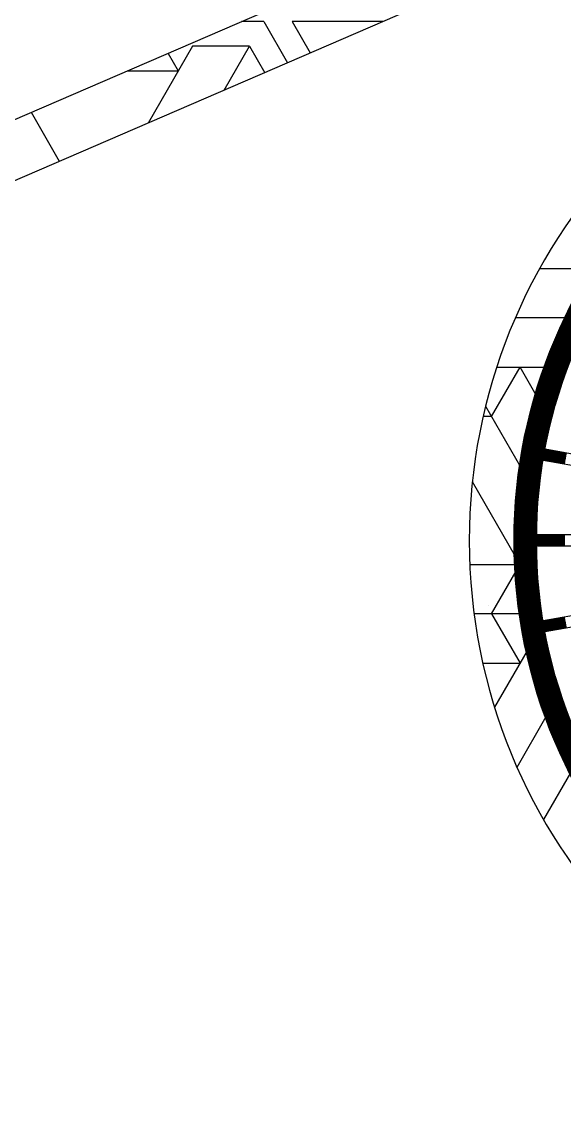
# Model space of a CAD drawing. Header units: millimetres. Extents: x 0 to 2404, y 0 to 1600.
# Drawn here: x 2264.4 to 2312.8, y 1434.7 to 1531 of the extents above; entities that cross this region are included whole.
import ezdxf

# ---------------------------------------------------------------- set-up
doc = ezdxf.new("R2010")
doc.units = ezdxf.units.MM

msp = doc.modelspace()

# ---------------------------------------------------------------- linework, layer by layer
for p, q in [((2349.333, 1553.777), (2233.823, 1503.845)), ((2332.265, 1551.846), (2231.839, 1508.435)), ((2316.013, 1491.994), (2311.091, 1492.862)), ((2315.839, 1491.009), (2310.918, 1491.877)), ((2315.333, 1485.229), (2310.336, 1485.229)), ((2315.333, 1484.229), (2310.336, 1484.229)), ((2315.839, 1478.45), (2310.918, 1477.582)), ((2316.013, 1477.465), (2311.091, 1476.597))]:
    msp.add_line(p, q)
at = {"linetype": 'Continuous'}
for p, q in [((2286, 1530.994), (2284.027, 1530.994)), ((2286, 1530.994), (2288.123, 1527.318)), ((2296.629, 1530.994), (2288.54, 1530.994)), ((2288.54, 1530.994), (2290.155, 1528.196)), ((2279.65, 1528.795), (2275.696, 1521.946)), ((2284.73, 1528.795), (2279.65, 1528.795)), ((2282.465, 1524.872), (2284.73, 1528.795)), ((2284.73, 1528.795), (2286.09, 1526.439)), ((2277.475, 1528.162), (2278.38, 1526.595)), ((2273.85, 1526.595), (2278.38, 1526.595)), ((2267.796, 1518.531), (2265.279, 1522.89)), ((2310.618, 1508.997), (2315.373, 1508.997)), ((2312.956, 1504.598), (2308.45, 1504.598)), ((2306.32, 1495.799), (2308.86, 1500.198)), ((2306.786, 1500.198), (2311.119, 1500.198)), ((2310.304, 1497.698), (2308.86, 1500.198)), ((2305.791, 1496.715), (2308.908, 1491.316)), ((2306.32, 1495.799), (2305.574, 1495.799)), ((2308.456, 1483.301), (2304.608, 1489.965)), ((2304.379, 1482.601), (2308.483, 1482.601)), ((2306.32, 1478.201), (2308.514, 1482.002)), ((2306.007, 1478.951), (2306.007, 1478.951)), ((2308.9, 1478.201), (2304.761, 1478.201)), ((2306.32, 1478.201), (2308.86, 1473.802)), ((2309.497, 1474.905), (2306.591, 1469.873)), ((2305.542, 1473.802), (2308.86, 1473.802)), ((2308.592, 1464.538), (2311.195, 1469.048)), ((2313.372, 1464.019), (2310.964, 1459.848))]:
    msp.add_line(p, q, dxfattribs=at)
for radius in [46, 45.95, 45.9, 45.85, 45.8, 45.75, 45.7, 45.65, 45.6, 45.55, 45.5, 45.45, 45.4, 45.35, 45.3, 45.25, 45.2, 45.15, 45.1, 45.05, 45, 44.95, 44.9, 44.85, 44.8, 44.75, 44.7, 44.65, 44.6, 44.55, 44.5, 44.45, 44.4, 44.35, 44.3, 44.25, 44.2, 44.15, 44.1, 44.05, 44]:
    msp.add_circle((2354.333, 1484.729), radius)
for radius, start, end in [(50, 95.73917, 84.26083), (44, 169.34667, 170.65333), (43.95, 169.34667, 170.65333), (43.9, 169.34667, 170.65333), (43.85, 169.34667, 170.65333), (43.8, 169.34592, 170.65408), (43.75, 169.34518, 170.65482), (43.7, 169.34368, 170.65632), (43.65, 169.34368, 170.65632), (43.6, 169.34292, 170.65708), (43.55, 169.34217, 170.65783), (43.5, 169.34141, 170.65859), (43.45, 169.34066, 170.65934), (43.4, 169.3399, 170.6601), (43.35, 169.33913, 170.66087), (43.3, 169.33837, 170.66163), (43.25, 169.33761, 170.66239), (43.2, 169.33684, 170.66316), (43.15, 169.33607, 170.66393), (43.1, 169.3353, 170.6647), (43.05, 169.33453, 170.66547), (43, 169.33375, 170.66625), (42.95, 169.33298, 170.66702), (42.9, 169.3322, 170.6678), (42.85, 169.33142, 170.66858), (42.8, 169.33064, 170.66936), (42.75, 169.32986, 170.67014), (42.7, 169.32907, 170.67093), (42.65, 169.32829, 170.67171), (42.6, 169.3275, 170.6725), (42.55, 169.32671, 170.67329), (42.5, 169.32592, 170.67408), (42.45, 169.32512, 170.67488), (42.4, 169.32433, 170.67567), (42.35, 169.32353, 170.67647), (42.3, 169.32273, 170.67727), (42.25, 169.32193, 170.67807), (42.2, 169.32112, 170.67888), (42.15, 169.32032, 170.67968), (42.1, 169.31951, 170.68049), (44, 179.34741, 180.65184), (43.95, 179.34741, 180.65184), (43.9, 179.34741, 180.65259), (43.85, 179.34518, 180.65482), (43.8, 179.34518, 180.65482), (43.75, 179.34518, 180.65482), (43.7, 179.34443, 180.65557), (43.65, 179.34141, 180.65859), (43.6, 179.34141, 180.65859), (43.55, 179.34141, 180.65859), (43.5, 179.34141, 180.65859), (43.45, 179.33761, 180.66239), (43.4, 179.33761, 180.66239), (43.35, 179.33761, 180.66239), (43.3, 179.33761, 180.66239), (43.25, 179.33761, 180.66239), (43.2, 179.33684, 180.66316), (43.15, 179.33607, 180.66393), (43.1, 179.3353, 180.6647), (43.05, 179.33453, 180.66547), (43, 179.33375, 180.66625), (42.95, 179.33298, 180.66702), (42.9, 179.3322, 180.6678), (42.85, 179.33142, 180.66858), (42.8, 179.33064, 180.66936), (42.75, 179.32986, 180.67014), (42.7, 179.32907, 180.67093), (42.65, 179.32829, 180.67171), (42.6, 179.3275, 180.6725), (42.55, 179.32671, 180.67329), (42.5, 179.32592, 180.67408), (42.45, 179.32512, 180.67488), (42.4, 179.32433, 180.67567), (42.35, 179.32353, 180.67647), (42.3, 179.32273, 180.67727), (42.25, 179.32193, 180.67807), (42.2, 179.32112, 180.67888), (42.15, 179.32032, 180.67968), (42.1, 179.31951, 180.68049), (42.05, 179.3187, 180.6813), (42, 179.31789, 180.68211), (41.95, 179.31708, 180.68292), (41.9, 179.31626, 180.68374), (41.85, 179.31545, 180.68455), (41.8, 179.31463, 180.68537), (41.75, 179.31381, 180.68619), (41.7, 179.31298, 180.68702), (41.65, 179.31216, 180.68784), (41.6, 179.31133, 180.68867), (41.55, 179.3105, 180.6895), (43.5, 189.34141, 190.65859), (43.45, 189.34066, 190.65934), (43.4, 189.3399, 190.6601), (43.35, 189.33913, 190.66087), (43.3, 189.33837, 190.66163), (43.25, 189.33761, 190.66239), (43.2, 189.33684, 190.66316), (43.15, 189.33607, 190.66393), (43.1, 189.3353, 190.6647), (43.05, 189.33453, 190.66547), (43, 189.33375, 190.66625), (42.95, 189.33298, 190.66702), (42.9, 189.3322, 190.6678), (42.85, 189.33142, 190.66858), (42.8, 189.33064, 190.66936), (42.75, 189.32986, 190.67014), (42.7, 189.32907, 190.67093), (42.65, 189.32829, 190.67171), (42.6, 189.3275, 190.6725), (42.55, 189.32671, 190.67329), (42.5, 189.32592, 190.67408), (42.45, 189.32512, 190.67488), (42.4, 189.32433, 190.67567), (42.35, 189.32353, 190.67647), (42.3, 189.32273, 190.67727), (42.25, 189.32193, 190.67807), (42.2, 189.32112, 190.67888), (42.15, 189.32032, 190.67968), (42.1, 189.31951, 190.68049), (44, 189.34667, 190.65333), (43.95, 189.34667, 190.65333), (43.9, 189.34667, 190.65333), (43.85, 189.34667, 190.65333), (43.8, 189.34592, 190.65408), (43.75, 189.34518, 190.65482), (43.7, 189.34368, 190.65632), (43.65, 189.34368, 190.65632), (43.6, 189.34292, 190.65708), (43.55, 189.34217, 190.65783)]:
    msp.add_arc((2354.333, 1484.729), radius, start, end)

doc.saveas('drawing.dxf')
